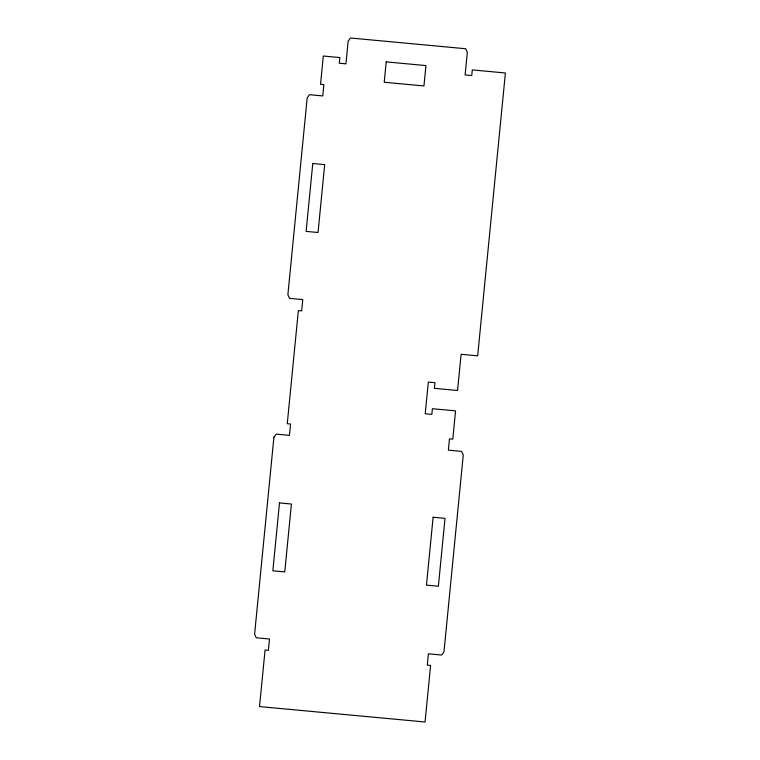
<?xml version="1.0" encoding="UTF-8"?>
<svg xmlns="http://www.w3.org/2000/svg" width="760" height="760" viewBox="0 0 760 760"><rect width="100%" height="100%" fill="white"/><g stroke="black" fill="none" stroke-linecap="round" stroke-linejoin="round"><path stroke-width="1.14" d="M273.904 437.323L254.6 634.192L256.253 637.764L269.496 638.998L268.385 650.313L265.069 650.009L259.53 706.582L425.058 722L430.606 665.428L427.3 665.123L428.402 653.809L441.645 655.044L443.973 651.833L463.267 454.964L461.615 451.392L448.372 450.158L449.483 438.843L452.798 439.147L455.572 410.865L432.392 408.709L431.841 414.361L425.22 413.744L428.327 382.062L434.948 382.679L434.387 388.341L457.567 390.498L461.111 354.293L477.669 355.832L505.4 72.989L472.292 69.901L471.741 75.553L465.12 74.945L467.343 52.316L465.68 48.735L350.474 38L348.156 41.211L345.933 63.84L339.312 63.222L339.872 57.56L323.313 56.021L320.54 84.303L323.855 84.616L322.743 95.931L309.5 94.696L307.183 97.907L287.878 294.766L289.531 298.348L302.774 299.582L301.663 310.897L298.357 310.584L287.261 423.728L290.567 424.033L289.465 435.347L276.222 434.112L273.904 437.323M279.499 502.92L272.84 570.808L284.753 571.919L291.412 504.032L279.499 502.92M312.778 163.505L306.118 231.391L318.041 232.503L324.691 164.616L312.778 163.505M386.213 61.883L384.218 82.251L423.947 85.947L425.942 65.578L386.213 61.883M433.115 517.237L426.455 585.124L438.377 586.236L445.027 518.348L433.115 517.237"/></g></svg>
